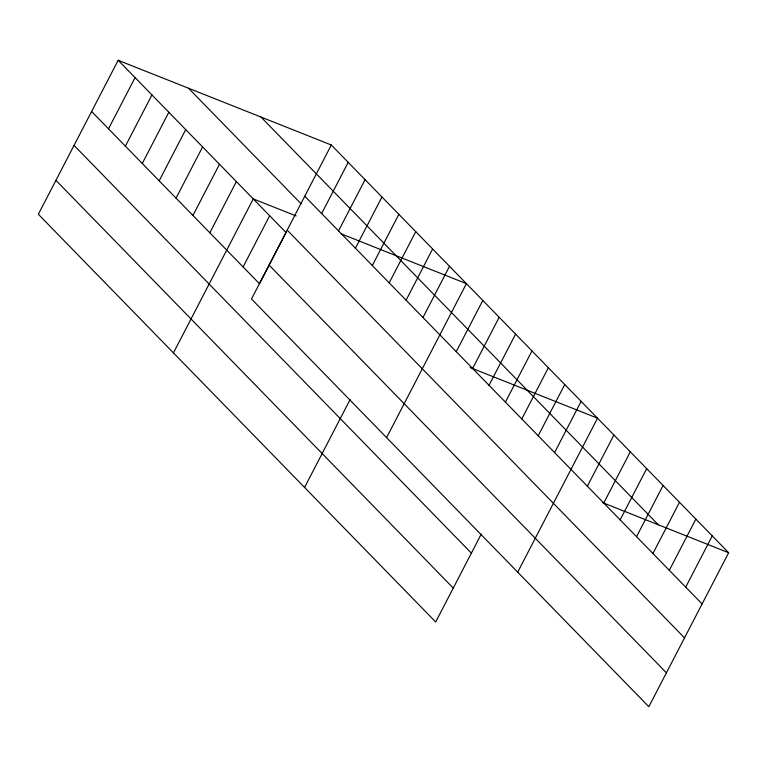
<?xml version="1.0" encoding="UTF-8"?>
<svg xmlns="http://www.w3.org/2000/svg" width="767" height="767" viewBox="0 0 767 767"><rect width="100%" height="100%" fill="white"/><g stroke="black" fill="none" stroke-linecap="round" stroke-linejoin="round"><path stroke-width="1.15" d="M331.306 145.001L251.49 298.986L648.834 706.723L728.65 552.739L331.306 145.001L118.166 60.277L38.35 214.261L435.694 621.999L481.273 534.062M108.511 128.818L135.059 77.601M125.395 146.152L151.943 94.935M142.279 163.476L168.826 112.26M159.172 180.811L185.719 129.594M176.055 198.135L202.603 146.919M192.939 215.46L219.487 164.253M209.832 232.794L236.38 181.578M173.447 352.887L253.263 198.902L296.129 215.949M243.11 266.935L269.658 215.728M321.651 213.552L348.199 162.336M338.535 230.877L365.082 179.66M355.418 248.201L381.966 196.994M372.311 265.535L398.859 214.319M389.195 282.86L415.743 231.644M304.566 487.448L350.145 399.511M406.088 300.194L432.626 248.978M422.972 317.519L449.52 266.302M386.587 437.621L466.403 283.637L341.171 233.849M456.25 351.67L482.798 300.453M472.635 368.486L499.183 317.27M489.03 385.302L515.577 334.096M505.415 402.129L531.962 350.912M521.809 418.945L548.357 367.729M538.204 435.761L564.742 384.545M554.589 452.578L581.137 401.371M517.706 572.172L597.531 418.188L470.094 367.527M587.369 486.22L613.916 435.004M603.763 503.037L630.311 451.821M620.148 519.863L646.696 468.647M636.543 536.679L663.091 485.463M652.928 553.496L679.476 502.28M669.323 570.312L695.87 519.096M685.717 587.139L712.255 535.922M602.316 502.519L728.65 552.739M260.972 117.044L658.316 524.781M304.758 196.218L702.102 603.955M188.509 88.234L301.086 203.763M287.184 230.138L684.519 637.866M118.166 60.277L286.043 232.545L259.495 283.761L91.618 111.493M269.073 265.075L666.408 672.812M74.044 145.404L471.379 553.141M55.933 180.35L453.268 588.078"/></g></svg>
